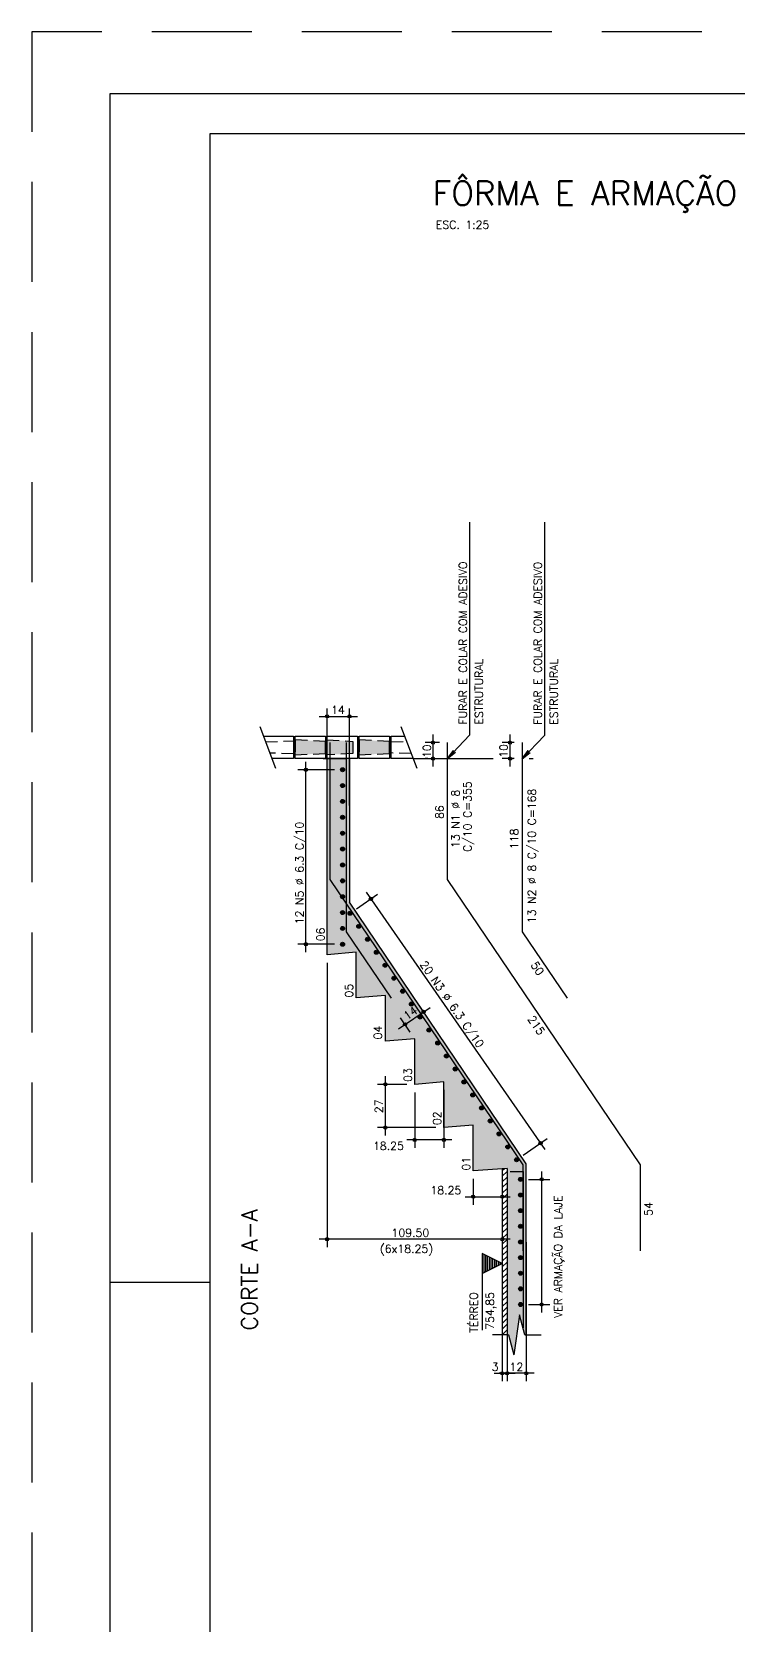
# Model space of a CAD drawing. Extents: x -1.9 to 86, y -1.6 to 60.9.
# Drawn here: x -1.95 to 15.7, y 21.14 to 60.95 of the extents above; entities that cross this region are included whole.
import ezdxf

# ---------------------------------------------------------------- set-up
doc = ezdxf.new("R2010")
doc.units = 0
doc.header["$MEASUREMENT"] = 0
for name, pattern in [('ESTILO_TQS_0001', [0.45, 0.3, -0.15]), ('ESTILO_TQS_0004', [3.3, 2, -0.4, 0.05, -0.4, 0.05, -0.4]), ('HIDDEN', [0.375, 0.25, -0.125])]:
    doc.linetypes.add(name, pattern=pattern)
doc.layers.get('0').update_dxf_attribs({"linetype": 'CONTINUOUS'})
doc.layers.get('Defpoints').update_dxf_attribs({"linetype": 'CONTINUOUS'})
for name, color, linetype in [('ARQ_FOLHA', 7, 'CONTINUOUS'), ('PENA_01', 1, 'CONTINUOUS'), ('PENA_02', 2, 'CONTINUOUS'), ('PENA_03', 3, 'CONTINUOUS'), ('PENA_04', 4, 'CONTINUOUS'), ('PENA_05', 5, 'CONTINUOUS'), ('PENA_06', 6, 'CONTINUOUS'), ('PENA_10', 253, 'CONTINUOUS'), ('PENA_11', 252, 'CONTINUOUS')]:
    doc.layers.add(name, color=color, linetype=linetype)
doc.styles.get("Standard").update_dxf_attribs({"font": 'ROMANS.SHX'})

# ---------------------------------------------------------------- blocks, each defined once
blk = doc.blocks.new('FOLHA A1 - 841 X 594')
at = {"layer": 'ARQ_FOLHA', "color": 1}
blk.add_line((-816, 297), (-841, 297), dxfattribs=at)
for points in [[(-841, 0), (0, 0), (0, 594), (-841, 594)], [(-816, 10), (-10, 10), (-10, 584), (-816, 584)]]:
    blk.add_lwpolyline(points, close=True, dxfattribs=at)
at = {"layer": 'Defpoints', "color": 8, "linetype": 'HIDDEN', "ltscale": 100}
blk.add_lwpolyline([(-860.5, 609.5), (-860.5, -15.5), (19.5, -15.5), (19.5, 609.5)], close=True, dxfattribs=at)
blk = doc.blocks.new('*U24')
blk.add_blockref('FOLHA A1 - 841 X 594', (0, 0))

msp = doc.modelspace()

# ---------------------------------------------------------------- linework, layer by layer
at = {"layer": 'PENA_01', "linetype": 'Continuous'}
for p, q in [((5.23, 43.847), (6.19, 43.847)), ((5.43, 41.667), (5.43, 44.047)), ((5.99, 41.62), (5.99, 44.047)), ((8.242, 43.192), (7.878, 43.192)), ((8.078, 42.592), (8.078, 43.392)), ((10.11, 43.192), (9.803, 43.192)), ((10.003, 42.592), (10.003, 43.392)), ((4.9, 37.951), (4.9, 42.714)), ((7.948, 42.792), (7.878, 42.792)), ((10.11, 42.792), (9.803, 42.792)), ((5.617, 42.514), (4.7, 42.514)), ((10.882, 33.02), (6.412, 39.452)), ((6.168, 39.039), (6.691, 39.402)), ((5.617, 38.151), (4.7, 38.151)), ((5.43, 37.692), (5.43, 30.582)), ((7.981, 36.258), (7.729, 36.629)), ((7.212, 36.038), (8.007, 36.576)), ((7.508, 35.958), (7.266, 36.315)), ((7.42, 34.652), (6.686, 34.652)), ((6.886, 33.372), (6.886, 34.852)), ((7.62, 34.452), (7.62, 33.064)), ((8.35, 34.512), (8.35, 33.064)), ((8.15, 33.572), (6.686, 33.572)), ((8.55, 33.264), (7.42, 33.264)), ((10.33, 32.88), (10.932, 33.298)), ((9.08, 32.292), (9.08, 31.644)), ((9.81, 32.352), (9.81, 31.644)), ((10.465, 32.277), (10.994, 32.277)), ((10.794, 28.951), (10.794, 32.477)), ((9.81, 32.043), (9.81, 30.582)), ((8.88, 31.844), (10.01, 31.844)), ((10.01, 30.782), (5.23, 30.782)), ((9.81, 30.86), (9.81, 27.232)), ((9.93, 30.86), (9.93, 27.232)), ((9.93, 30.755), (9.93, 27.232)), ((10.41, 30.709), (10.41, 27.232)), ((10.465, 29.151), (10.994, 29.151)), ((9.61, 27.432), (10.13, 27.432)), ((10.61, 27.432), (9.73, 27.432))]:
    msp.add_line(p, q, dxfattribs=at)
at = {"layer": 'PENA_01', "linetype": 'ESTILO_TQS_0004'}
msp.add_line((7.579, 42.792), (10.781, 42.792), dxfattribs=at)
at = {"layer": 'PENA_01', "linetype": 'Continuous'}
for points in [[(3.84, 43.352), (4.59, 43.352)], [(4.59, 43.352), (4.59, 42.792), (4.051, 42.792)], [(4.63, 42.792), (4.63, 43.352), (5.39, 43.352), (5.39, 42.792), (4.63, 42.792)], [(5.43, 42.792), (5.43, 43.352), (6.19, 43.352), (6.19, 42.792), (5.43, 42.792)], [(6.23, 42.792), (6.23, 43.352), (6.99, 43.352), (6.99, 42.792), (6.23, 42.792)], [(7.579, 42.792), (7.03, 42.792), (7.03, 43.352), (7.369, 43.352)]]:
    msp.add_lwpolyline(points, dxfattribs=at)
at = {"layer": 'PENA_02', "linetype": 'Continuous'}
for p, q in [((3.749, 43.596), (4.142, 42.549)), ((7.277, 43.596), (7.671, 42.549)), ((9.81, 32.495), (9.867, 32.552)), ((9.81, 32.354), (9.93, 32.474)), ((9.81, 32.213), (9.93, 32.333)), ((9.81, 32.071), (9.93, 32.191)), ((9.81, 31.93), (9.93, 32.05)), ((9.81, 31.788), (9.93, 31.908)), ((9.81, 31.647), (9.93, 31.767)), ((9.81, 31.506), (9.93, 31.626)), ((9.81, 31.364), (9.93, 31.484)), ((9.81, 31.223), (9.93, 31.343)), ((9.81, 31.081), (9.93, 31.201)), ((9.81, 30.94), (9.93, 31.06)), ((9.81, 30.798), (9.93, 30.918)), ((9.81, 30.657), (9.93, 30.777)), ((9.81, 30.516), (9.93, 30.636)), ((9.81, 30.374), (9.93, 30.494)), ((9.81, 30.233), (9.93, 30.353)), ((9.81, 30.091), (9.93, 30.211)), ((9.81, 29.95), (9.93, 30.07)), ((9.81, 29.808), (9.93, 29.928)), ((9.81, 29.667), (9.93, 29.787)), ((9.81, 29.526), (9.93, 29.646)), ((9.81, 29.384), (9.93, 29.504)), ((9.81, 29.243), (9.93, 29.363)), ((9.81, 29.101), (9.93, 29.221)), ((9.81, 28.96), (9.93, 29.08)), ((9.81, 28.819), (9.93, 28.939)), ((9.81, 28.677), (9.93, 28.797)), ((9.81, 28.536), (9.93, 28.656)), ((9.81, 28.394), (9.93, 28.514))]:
    msp.add_line(p, q, dxfattribs=at)
at = {"layer": 'PENA_02', "linetype": 'ESTILO_TQS_0001'}
for points in [[(3.892, 43.214), (4.59, 43.232)], [(4.59, 43.232), (4.59, 42.912), (4, 42.928)], [(5.39, 42.922), (5.39, 43.222), (4.63, 43.262), (4.63, 42.882), (5.39, 42.922)], [(6.07, 43.222), (6.07, 42.922), (5.43, 42.882), (5.43, 43.262), (6.07, 43.222)], [(6.99, 42.922), (6.99, 43.222), (6.23, 43.262), (6.23, 42.882), (6.99, 42.922)], [(7.532, 42.919), (7.03, 42.932), (7.03, 43.212), (7.417, 43.223)]]:
    msp.add_lwpolyline(points, dxfattribs=at)
at = {"layer": 'PENA_02', "linetype": 'Continuous'}
for centre, radius in [((5.43, 43.847), 0.04), ((5.43, 43.847), 0.02), ((5.99, 43.847), 0.04), ((5.99, 43.847), 0.02), ((8.078, 43.192), 0.04), ((8.078, 43.192), 0.02), ((10.003, 43.192), 0.04), ((10.003, 43.192), 0.02), ((8.078, 42.792), 0.04), ((8.078, 42.792), 0.02), ((10.003, 42.792), 0.04), ((10.003, 42.792), 0.02), ((4.9, 42.514), 0.0416), ((4.9, 42.514), 0.0208), ((6.526, 39.288), 0.0416), ((6.526, 39.288), 0.0208), ((4.9, 38.151), 0.0416), ((4.9, 38.151), 0.0208), ((7.842, 36.464), 0.04), ((7.842, 36.464), 0.02), ((7.378, 36.15), 0.04), ((7.378, 36.15), 0.02), ((6.886, 34.652), 0.04), ((6.886, 34.652), 0.02), ((6.886, 33.572), 0.04), ((6.886, 33.572), 0.02), ((7.62, 33.264), 0.04), ((7.62, 33.264), 0.02), ((8.35, 33.264), 0.04), ((8.35, 33.264), 0.02), ((10.768, 33.184), 0.0416), ((10.768, 33.184), 0.0208), ((10.794, 32.277), 0.04), ((10.794, 32.277), 0.02), ((9.08, 31.844), 0.04), ((9.08, 31.844), 0.02), ((9.81, 31.844), 0.04), ((9.81, 31.844), 0.02), ((5.43, 30.782), 0.04), ((5.43, 30.782), 0.02), ((9.81, 30.782), 0.04), ((9.81, 30.782), 0.02), ((10.794, 29.151), 0.04), ((10.794, 29.151), 0.02), ((9.81, 27.432), 0.04), ((9.93, 27.432), 0.04), ((9.93, 27.432), 0.04), ((10.41, 27.432), 0.04), ((9.81, 27.432), 0.02), ((9.93, 27.432), 0.02), ((9.93, 27.432), 0.02), ((10.41, 27.432), 0.02)]:
    msp.add_circle(centre, radius, dxfattribs=at)
at = {"layer": 'PENA_03', "linetype": 'Continuous'}
for p, q in [((8.442, 43.192), (8.442, 43.192)), ((10.31, 43.192), (10.31, 43.192)), ((5.331, 42.792), (5.918, 42.792)), ((5.43, 42.792), (5.918, 42.792)), ((5.43, 37.892), (5.43, 42.792)), ((5.99, 42.792), (5.99, 39.204)), ((8.148, 42.792), (8.148, 42.792)), ((10.31, 42.792), (10.31, 42.792)), ((5.817, 42.514), (5.817, 42.514)), ((5.43, 41.467), (5.43, 41.467)), ((5.99, 41.42), (5.99, 41.42)), ((10.41, 32.665), (5.99, 39.204)), ((6.004, 38.925), (6.004, 38.925)), ((6.16, 37.952), (5.43, 37.892)), ((5.43, 37.892), (5.43, 37.892)), ((5.817, 38.151), (5.817, 38.151)), ((6.16, 36.812), (6.16, 37.952)), ((6.89, 36.872), (6.16, 36.812)), ((6.89, 35.732), (6.89, 36.872)), ((8.093, 36.092), (8.093, 36.092)), ((7.62, 35.792), (6.89, 35.732)), ((7.62, 34.652), (7.62, 35.792)), ((7.62, 35.792), (7.62, 35.792)), ((8.35, 34.712), (7.62, 34.652)), ((7.62, 34.652), (7.62, 34.652)), ((7.62, 34.652), (7.62, 34.652)), ((8.35, 33.572), (8.35, 34.712)), ((8.35, 34.712), (8.35, 34.712)), ((9.08, 33.632), (8.35, 33.572)), ((8.35, 33.572), (8.35, 33.572)), ((9.08, 32.492), (9.08, 33.632)), ((10.166, 32.766), (10.166, 32.766)), ((10.41, 28.392), (10.41, 32.665)), ((9.93, 32.552), (9.08, 32.492)), ((9.08, 32.492), (9.08, 32.492)), ((9.81, 32.552), (9.81, 28.392)), ((9.81, 32.552), (9.81, 32.552)), ((9.93, 32.552), (9.93, 28.392)), ((10.265, 32.277), (10.265, 32.277)), ((9.81, 32.243), (9.81, 32.243)), ((9.81, 31.06), (9.81, 31.06)), ((9.93, 31.06), (9.93, 31.06)), ((9.93, 30.955), (9.93, 30.955)), ((10.41, 30.909), (10.41, 30.909)), ((9.31, 30.427), (9.31, 28.507)), ((9.81, 30.177), (9.31, 30.427)), ((9.354, 29.95), (9.354, 30.405)), ((9.399, 29.972), (9.399, 30.383)), ((9.443, 29.994), (9.443, 30.36)), ((9.488, 30.017), (9.488, 30.338)), ((9.533, 30.039), (9.533, 30.316)), ((9.577, 30.061), (9.577, 30.294)), ((9.622, 30.083), (9.622, 30.271)), ((9.81, 30.177), (9.31, 29.927)), ((9.666, 30.106), (9.666, 30.249)), ((9.711, 30.128), (9.711, 30.227)), ((9.756, 30.15), (9.756, 30.204)), ((10.265, 29.151), (10.265, 29.151)), ((10.239, 28.896), (10.1, 27.889)), ((10.377, 28.392), (10.239, 28.896)), ((9.962, 28.392), (9.562, 28.392)), ((9.962, 28.392), (10.1, 27.889)), ((10.377, 28.392), (10.777, 28.392))]:
    msp.add_line(p, q, dxfattribs=at)
for points in [[(8.993, 48.699), (8.993, 43.373), (8.442, 42.792), (8.589, 42.995), (8.442, 42.792), (8.636, 42.95)], [(10.862, 48.695), (10.862, 43.369), (10.31, 42.788), (10.457, 42.991), (10.31, 42.788), (10.505, 42.946)], [(9.31, 29.927), (9.81, 30.177), (9.31, 30.427), (9.31, 29.927)]]:
    msp.add_lwpolyline(points, dxfattribs=at)
for centre in [(5.817, 42.514), (5.817, 42.117), (5.817, 41.721), (5.817, 41.324), (5.817, 40.927), (5.817, 40.531), (5.817, 40.134), (5.817, 39.737), (5.817, 39.341), (5.817, 38.944), (6.004, 38.925), (6.223, 38.601), (5.817, 38.547), (6.442, 38.277), (5.817, 38.151), (6.661, 37.952), (6.88, 37.628), (7.099, 37.304), (7.318, 36.98), (7.537, 36.656), (7.756, 36.332), (7.975, 36.007), (8.194, 35.683), (8.414, 35.359), (8.633, 35.035), (8.852, 34.711), (9.071, 34.387), (9.29, 34.062), (9.509, 33.738), (9.728, 33.414), (9.947, 33.09), (10.166, 32.766), (10.265, 32.277), (10.265, 31.886), (10.265, 31.496), (10.265, 31.105), (10.265, 30.714), (10.265, 30.323), (10.265, 29.933), (10.265, 29.542), (10.265, 29.151)]:
    msp.add_circle(centre, 0.05, dxfattribs=at)
for points in [[(5.867, 42.514), (5.792, 42.557), (5.77, 42.531)], [(5.867, 42.514), (5.77, 42.531), (5.77, 42.497)], [(5.867, 42.514), (5.77, 42.497), (5.792, 42.471)], [(5.867, 42.514), (5.826, 42.563), (5.792, 42.557)], [(5.867, 42.514), (5.792, 42.471), (5.826, 42.465)], [(5.867, 42.514), (5.855, 42.546), (5.826, 42.563)], [(5.867, 42.514), (5.826, 42.465), (5.855, 42.482)], [(5.867, 42.514), (5.855, 42.482), (5.867, 42.514)], [(5.867, 42.117), (5.792, 42.161), (5.77, 42.135)], [(5.867, 42.117), (5.77, 42.135), (5.77, 42.1)], [(5.867, 42.117), (5.77, 42.1), (5.792, 42.074)], [(5.867, 42.117), (5.826, 42.167), (5.792, 42.161)], [(5.867, 42.117), (5.792, 42.074), (5.826, 42.068)], [(5.867, 42.117), (5.855, 42.15), (5.826, 42.167)], [(5.867, 42.117), (5.826, 42.068), (5.855, 42.085)], [(5.867, 42.117), (5.855, 42.085), (5.867, 42.117)], [(5.867, 41.721), (5.792, 41.764), (5.77, 41.738)], [(5.867, 41.721), (5.77, 41.738), (5.77, 41.704)], [(5.867, 41.721), (5.77, 41.704), (5.792, 41.677)], [(5.867, 41.721), (5.826, 41.77), (5.792, 41.764)], [(5.867, 41.721), (5.792, 41.677), (5.826, 41.672)], [(5.867, 41.721), (5.855, 41.753), (5.826, 41.77)], [(5.867, 41.721), (5.826, 41.672), (5.855, 41.689)], [(5.867, 41.721), (5.855, 41.689), (5.867, 41.721)], [(5.867, 41.324), (5.792, 41.367), (5.77, 41.341)], [(5.867, 41.324), (5.77, 41.341), (5.77, 41.307)], [(5.867, 41.324), (5.77, 41.307), (5.792, 41.281)], [(5.867, 41.324), (5.826, 41.373), (5.792, 41.367)], [(5.867, 41.324), (5.792, 41.281), (5.826, 41.275)], [(5.867, 41.324), (5.855, 41.356), (5.826, 41.373)], [(5.867, 41.324), (5.826, 41.275), (5.855, 41.292)], [(5.867, 41.324), (5.855, 41.292), (5.867, 41.324)], [(5.867, 40.927), (5.792, 40.971), (5.77, 40.945)], [(5.867, 40.927), (5.77, 40.945), (5.77, 40.91)], [(5.867, 40.927), (5.77, 40.91), (5.792, 40.884)], [(5.867, 40.927), (5.826, 40.977), (5.792, 40.971)], [(5.867, 40.927), (5.792, 40.884), (5.826, 40.878)], [(5.867, 40.927), (5.855, 40.96), (5.826, 40.977)], [(5.867, 40.927), (5.826, 40.878), (5.855, 40.895)], [(5.867, 40.927), (5.855, 40.895), (5.867, 40.927)], [(5.867, 40.531), (5.792, 40.574), (5.77, 40.548)], [(5.867, 40.531), (5.77, 40.548), (5.77, 40.514)], [(5.867, 40.531), (5.77, 40.514), (5.792, 40.487)], [(5.867, 40.531), (5.826, 40.58), (5.792, 40.574)], [(5.867, 40.531), (5.792, 40.487), (5.826, 40.482)], [(5.867, 40.531), (5.855, 40.563), (5.826, 40.58)], [(5.867, 40.531), (5.826, 40.482), (5.855, 40.499)], [(5.867, 40.531), (5.855, 40.499), (5.867, 40.531)], [(5.867, 40.134), (5.792, 40.177), (5.77, 40.151)], [(5.867, 40.134), (5.77, 40.151), (5.77, 40.117)], [(5.867, 40.134), (5.77, 40.117), (5.792, 40.091)], [(5.867, 40.134), (5.826, 40.183), (5.792, 40.177)], [(5.867, 40.134), (5.792, 40.091), (5.826, 40.085)], [(5.867, 40.134), (5.855, 40.166), (5.826, 40.183)], [(5.867, 40.134), (5.826, 40.085), (5.855, 40.102)], [(5.867, 40.134), (5.855, 40.102), (5.867, 40.134)], [(5.867, 39.737), (5.792, 39.781), (5.77, 39.755)], [(5.867, 39.737), (5.77, 39.755), (5.77, 39.72)], [(5.867, 39.737), (5.77, 39.72), (5.792, 39.694)], [(5.867, 39.737), (5.826, 39.787), (5.792, 39.781)], [(5.867, 39.737), (5.792, 39.694), (5.826, 39.688)], [(5.867, 39.737), (5.855, 39.77), (5.826, 39.787)], [(5.867, 39.737), (5.826, 39.688), (5.855, 39.705)], [(5.867, 39.737), (5.855, 39.705), (5.867, 39.737)], [(5.867, 39.341), (5.792, 39.384), (5.77, 39.358)], [(5.867, 39.341), (5.77, 39.358), (5.77, 39.324)], [(5.867, 39.341), (5.77, 39.324), (5.792, 39.297)], [(5.867, 39.341), (5.826, 39.39), (5.792, 39.384)], [(5.867, 39.341), (5.792, 39.297), (5.826, 39.292)], [(5.867, 39.341), (5.855, 39.373), (5.826, 39.39)], [(5.867, 39.341), (5.826, 39.292), (5.855, 39.309)], [(5.867, 39.341), (5.855, 39.309), (5.867, 39.341)], [(5.867, 38.944), (5.792, 38.987), (5.77, 38.961)], [(5.867, 38.944), (5.77, 38.961), (5.77, 38.927)], [(5.867, 38.944), (5.77, 38.927), (5.792, 38.901)], [(5.867, 38.944), (5.826, 38.993), (5.792, 38.987)], [(5.867, 38.944), (5.792, 38.901), (5.826, 38.895)], [(5.867, 38.944), (5.855, 38.976), (5.826, 38.993)], [(5.867, 38.944), (5.826, 38.895), (5.855, 38.912)], [(5.867, 38.944), (5.855, 38.912), (5.867, 38.944)], [(6.054, 38.925), (5.979, 38.968), (5.957, 38.942)], [(6.054, 38.925), (5.957, 38.942), (5.957, 38.908)], [(6.054, 38.925), (5.957, 38.908), (5.979, 38.882)], [(6.054, 38.925), (6.012, 38.974), (5.979, 38.968)], [(6.054, 38.925), (5.979, 38.882), (6.012, 38.876)], [(6.054, 38.925), (6.042, 38.957), (6.012, 38.974)], [(6.054, 38.925), (6.012, 38.876), (6.042, 38.893)], [(6.054, 38.925), (6.042, 38.893), (6.054, 38.925)], [(6.273, 38.601), (6.198, 38.644), (6.176, 38.618)], [(6.273, 38.601), (6.176, 38.618), (6.176, 38.584)], [(6.273, 38.601), (6.231, 38.65), (6.198, 38.644)], [(6.273, 38.601), (6.261, 38.633), (6.231, 38.65)], [(5.867, 38.547), (5.792, 38.591), (5.77, 38.565)], [(5.867, 38.547), (5.77, 38.565), (5.77, 38.53)], [(5.867, 38.547), (5.77, 38.53), (5.792, 38.504)], [(5.867, 38.547), (5.826, 38.597), (5.792, 38.591)], [(5.867, 38.547), (5.792, 38.504), (5.826, 38.498)], [(5.867, 38.547), (5.855, 38.58), (5.826, 38.597)], [(5.867, 38.547), (5.826, 38.498), (5.855, 38.515)], [(5.867, 38.547), (5.855, 38.515), (5.867, 38.547)], [(6.273, 38.601), (6.176, 38.584), (6.198, 38.557)], [(6.273, 38.601), (6.198, 38.557), (6.231, 38.551)], [(6.273, 38.601), (6.231, 38.551), (6.261, 38.569)], [(6.273, 38.601), (6.261, 38.569), (6.273, 38.601)], [(6.492, 38.277), (6.417, 38.32), (6.395, 38.294)], [(6.492, 38.277), (6.395, 38.294), (6.395, 38.259)], [(6.492, 38.277), (6.395, 38.259), (6.417, 38.233)], [(6.492, 38.277), (6.45, 38.326), (6.417, 38.32)], [(6.492, 38.277), (6.417, 38.233), (6.45, 38.227)], [(6.492, 38.277), (6.48, 38.309), (6.45, 38.326)], [(6.492, 38.277), (6.45, 38.227), (6.48, 38.244)], [(6.492, 38.277), (6.48, 38.244), (6.492, 38.277)], [(5.867, 38.151), (5.792, 38.194), (5.77, 38.168)], [(5.867, 38.151), (5.77, 38.168), (5.77, 38.134)], [(5.867, 38.151), (5.77, 38.134), (5.792, 38.107)], [(5.867, 38.151), (5.826, 38.2), (5.792, 38.194)], [(5.867, 38.151), (5.792, 38.107), (5.826, 38.102)], [(5.867, 38.151), (5.855, 38.183), (5.826, 38.2)], [(5.867, 38.151), (5.826, 38.102), (5.855, 38.119)], [(5.867, 38.151), (5.855, 38.119), (5.867, 38.151)], [(6.711, 37.952), (6.636, 37.996), (6.614, 37.969)], [(6.711, 37.952), (6.614, 37.969), (6.614, 37.935)], [(6.711, 37.952), (6.614, 37.935), (6.636, 37.909)], [(6.711, 37.952), (6.669, 38.002), (6.636, 37.996)], [(6.711, 37.952), (6.636, 37.909), (6.669, 37.903)], [(6.711, 37.952), (6.699, 37.984), (6.669, 38.002)], [(6.711, 37.952), (6.669, 37.903), (6.699, 37.92)], [(6.711, 37.952), (6.699, 37.92), (6.711, 37.952)], [(6.93, 37.628), (6.855, 37.671), (6.833, 37.645)], [(6.93, 37.628), (6.833, 37.645), (6.833, 37.611)], [(6.93, 37.628), (6.833, 37.611), (6.855, 37.585)], [(6.93, 37.628), (6.889, 37.677), (6.855, 37.671)], [(6.93, 37.628), (6.855, 37.585), (6.889, 37.579)], [(6.93, 37.628), (6.918, 37.66), (6.889, 37.677)], [(6.93, 37.628), (6.889, 37.579), (6.918, 37.596)], [(6.93, 37.628), (6.918, 37.596), (6.93, 37.628)], [(7.149, 37.304), (7.074, 37.347), (7.052, 37.321)], [(7.149, 37.304), (7.052, 37.321), (7.052, 37.287)], [(7.149, 37.304), (7.052, 37.287), (7.074, 37.261)], [(7.149, 37.304), (7.108, 37.353), (7.074, 37.347)], [(7.149, 37.304), (7.074, 37.261), (7.108, 37.255)], [(7.149, 37.304), (7.137, 37.336), (7.108, 37.353)], [(7.149, 37.304), (7.108, 37.255), (7.137, 37.272)], [(7.149, 37.304), (7.137, 37.272), (7.149, 37.304)], [(7.368, 36.98), (7.327, 37.029), (7.293, 37.023)], [(7.368, 36.98), (7.356, 37.012), (7.327, 37.029)], [(7.368, 36.98), (7.293, 37.023), (7.271, 36.997)], [(7.368, 36.98), (7.271, 36.997), (7.271, 36.963)], [(7.368, 36.98), (7.271, 36.963), (7.293, 36.937)], [(7.368, 36.98), (7.293, 36.937), (7.327, 36.931)], [(7.368, 36.98), (7.327, 36.931), (7.356, 36.948)], [(7.368, 36.98), (7.356, 36.948), (7.368, 36.98)], [(7.587, 36.656), (7.512, 36.699), (7.49, 36.673)], [(7.587, 36.656), (7.49, 36.673), (7.49, 36.639)], [(7.587, 36.656), (7.49, 36.639), (7.512, 36.612)], [(7.587, 36.656), (7.546, 36.705), (7.512, 36.699)], [(7.587, 36.656), (7.512, 36.612), (7.546, 36.606)], [(7.587, 36.656), (7.575, 36.688), (7.546, 36.705)], [(7.587, 36.656), (7.546, 36.606), (7.575, 36.624)], [(7.587, 36.656), (7.575, 36.624), (7.587, 36.656)], [(7.806, 36.332), (7.731, 36.375), (7.709, 36.349)], [(7.806, 36.332), (7.709, 36.349), (7.709, 36.314)], [(7.806, 36.332), (7.709, 36.314), (7.731, 36.288)], [(7.806, 36.332), (7.765, 36.381), (7.731, 36.375)], [(7.806, 36.332), (7.731, 36.288), (7.765, 36.282)], [(7.806, 36.332), (7.795, 36.364), (7.765, 36.381)], [(7.806, 36.332), (7.765, 36.282), (7.795, 36.299)], [(7.806, 36.332), (7.795, 36.299), (7.806, 36.332)], [(8.025, 36.007), (7.95, 36.051), (7.928, 36.025)], [(8.025, 36.007), (7.928, 36.025), (7.928, 35.99)], [(8.025, 36.007), (7.928, 35.99), (7.95, 35.964)], [(8.025, 36.007), (7.984, 36.057), (7.95, 36.051)], [(8.025, 36.007), (7.95, 35.964), (7.984, 35.958)], [(8.025, 36.007), (8.014, 36.04), (7.984, 36.057)], [(8.025, 36.007), (7.984, 35.958), (8.014, 35.975)], [(8.025, 36.007), (8.014, 35.975), (8.025, 36.007)], [(8.244, 35.683), (8.169, 35.727), (8.147, 35.7)], [(8.244, 35.683), (8.147, 35.7), (8.147, 35.666)], [(8.244, 35.683), (8.147, 35.666), (8.169, 35.64)], [(8.244, 35.683), (8.203, 35.733), (8.169, 35.727)], [(8.244, 35.683), (8.169, 35.64), (8.203, 35.634)], [(8.244, 35.683), (8.233, 35.715), (8.203, 35.733)], [(8.244, 35.683), (8.203, 35.634), (8.233, 35.651)], [(8.244, 35.683), (8.233, 35.651), (8.244, 35.683)], [(8.464, 35.359), (8.389, 35.402), (8.367, 35.376)], [(8.464, 35.359), (8.367, 35.376), (8.367, 35.342)], [(8.464, 35.359), (8.367, 35.342), (8.389, 35.316)], [(8.464, 35.359), (8.422, 35.408), (8.389, 35.402)], [(8.464, 35.359), (8.389, 35.316), (8.422, 35.31)], [(8.464, 35.359), (8.452, 35.391), (8.422, 35.408)], [(8.464, 35.359), (8.422, 35.31), (8.452, 35.327)], [(8.464, 35.359), (8.452, 35.327), (8.464, 35.359)], [(8.683, 35.035), (8.608, 35.078), (8.586, 35.052)], [(8.683, 35.035), (8.586, 35.052), (8.586, 35.018)], [(8.683, 35.035), (8.586, 35.018), (8.608, 34.992)], [(8.683, 35.035), (8.641, 35.084), (8.608, 35.078)], [(8.683, 35.035), (8.608, 34.992), (8.641, 34.986)], [(8.683, 35.035), (8.671, 35.067), (8.641, 35.084)], [(8.683, 35.035), (8.641, 34.986), (8.671, 35.003)], [(8.683, 35.035), (8.671, 35.003), (8.683, 35.035)], [(8.902, 34.711), (8.827, 34.754), (8.805, 34.728)], [(8.902, 34.711), (8.805, 34.728), (8.805, 34.694)], [(8.902, 34.711), (8.805, 34.694), (8.827, 34.667)], [(8.902, 34.711), (8.86, 34.76), (8.827, 34.754)], [(8.902, 34.711), (8.827, 34.667), (8.86, 34.662)], [(8.902, 34.711), (8.89, 34.743), (8.86, 34.76)], [(8.902, 34.711), (8.86, 34.662), (8.89, 34.679)], [(8.902, 34.711), (8.89, 34.679), (8.902, 34.711)], [(9.121, 34.387), (9.046, 34.43), (9.024, 34.404)], [(9.121, 34.387), (9.024, 34.404), (9.024, 34.37)], [(9.121, 34.387), (9.024, 34.37), (9.046, 34.343)], [(9.121, 34.387), (9.079, 34.436), (9.046, 34.43)], [(9.121, 34.387), (9.046, 34.343), (9.079, 34.337)], [(9.121, 34.387), (9.109, 34.419), (9.079, 34.436)], [(9.121, 34.387), (9.079, 34.337), (9.109, 34.355)], [(9.121, 34.387), (9.109, 34.355), (9.121, 34.387)], [(9.34, 34.062), (9.265, 34.106), (9.243, 34.08)], [(9.34, 34.062), (9.243, 34.08), (9.243, 34.045)], [(9.34, 34.062), (9.243, 34.045), (9.265, 34.019)], [(9.34, 34.062), (9.299, 34.112), (9.265, 34.106)], [(9.34, 34.062), (9.265, 34.019), (9.299, 34.013)], [(9.34, 34.062), (9.328, 34.095), (9.299, 34.112)], [(9.34, 34.062), (9.299, 34.013), (9.328, 34.03)], [(9.34, 34.062), (9.328, 34.03), (9.34, 34.062)], [(9.559, 33.738), (9.484, 33.782), (9.462, 33.755)], [(9.559, 33.738), (9.462, 33.755), (9.462, 33.721)], [(9.559, 33.738), (9.462, 33.721), (9.484, 33.695)], [(9.559, 33.738), (9.518, 33.788), (9.484, 33.782)], [(9.559, 33.738), (9.484, 33.695), (9.518, 33.689)], [(9.559, 33.738), (9.547, 33.77), (9.518, 33.788)], [(9.559, 33.738), (9.518, 33.689), (9.547, 33.706)], [(9.559, 33.738), (9.547, 33.706), (9.559, 33.738)], [(9.778, 33.414), (9.703, 33.457), (9.681, 33.431)], [(9.778, 33.414), (9.737, 33.463), (9.703, 33.457)], [(9.778, 33.414), (9.766, 33.446), (9.737, 33.463)], [(9.778, 33.414), (9.681, 33.431), (9.681, 33.397)], [(9.778, 33.414), (9.681, 33.397), (9.703, 33.371)], [(9.778, 33.414), (9.703, 33.371), (9.737, 33.365)], [(9.778, 33.414), (9.737, 33.365), (9.766, 33.382)], [(9.778, 33.414), (9.766, 33.382), (9.778, 33.414)], [(9.997, 33.09), (9.922, 33.133), (9.9, 33.107)], [(9.997, 33.09), (9.9, 33.107), (9.9, 33.073)], [(9.997, 33.09), (9.9, 33.073), (9.922, 33.047)], [(9.997, 33.09), (9.956, 33.139), (9.922, 33.133)], [(9.997, 33.09), (9.922, 33.047), (9.956, 33.041)], [(9.997, 33.09), (9.985, 33.122), (9.956, 33.139)], [(9.997, 33.09), (9.956, 33.041), (9.985, 33.058)], [(9.997, 33.09), (9.985, 33.058), (9.997, 33.09)], [(10.216, 32.766), (10.141, 32.809), (10.119, 32.783)], [(10.216, 32.766), (10.119, 32.783), (10.119, 32.749)], [(10.216, 32.766), (10.119, 32.749), (10.141, 32.723)], [(10.216, 32.766), (10.175, 32.815), (10.141, 32.809)], [(10.216, 32.766), (10.141, 32.723), (10.175, 32.717)], [(10.216, 32.766), (10.205, 32.798), (10.175, 32.815)], [(10.216, 32.766), (10.175, 32.717), (10.205, 32.734)], [(10.216, 32.766), (10.205, 32.734), (10.216, 32.766)], [(10.315, 32.277), (10.24, 32.32), (10.218, 32.294)], [(10.315, 32.277), (10.218, 32.294), (10.218, 32.26)], [(10.315, 32.277), (10.218, 32.26), (10.24, 32.234)], [(10.315, 32.277), (10.273, 32.326), (10.24, 32.32)], [(10.315, 32.277), (10.24, 32.234), (10.273, 32.228)], [(10.315, 32.277), (10.303, 32.309), (10.273, 32.326)], [(10.315, 32.277), (10.273, 32.228), (10.303, 32.245)], [(10.315, 32.277), (10.303, 32.245), (10.315, 32.277)], [(10.315, 31.886), (10.24, 31.93), (10.218, 31.903)], [(10.315, 31.886), (10.218, 31.903), (10.218, 31.869)], [(10.315, 31.886), (10.218, 31.869), (10.24, 31.843)], [(10.315, 31.886), (10.273, 31.936), (10.24, 31.93)], [(10.315, 31.886), (10.24, 31.843), (10.273, 31.837)], [(10.315, 31.886), (10.303, 31.918), (10.273, 31.936)], [(10.315, 31.886), (10.273, 31.837), (10.303, 31.854)], [(10.315, 31.886), (10.303, 31.854), (10.315, 31.886)], [(10.315, 31.496), (10.24, 31.539), (10.218, 31.513)], [(10.315, 31.496), (10.218, 31.513), (10.218, 31.478)], [(10.315, 31.496), (10.218, 31.478), (10.24, 31.452)], [(10.315, 31.496), (10.273, 31.545), (10.24, 31.539)], [(10.315, 31.496), (10.24, 31.452), (10.273, 31.446)], [(10.315, 31.496), (10.303, 31.528), (10.273, 31.545)], [(10.315, 31.496), (10.273, 31.446), (10.303, 31.463)], [(10.315, 31.496), (10.303, 31.463), (10.315, 31.496)], [(10.315, 31.105), (10.24, 31.148), (10.218, 31.122)], [(10.315, 31.105), (10.218, 31.122), (10.218, 31.088)], [(10.315, 31.105), (10.218, 31.088), (10.24, 31.062)], [(10.315, 31.105), (10.273, 31.154), (10.24, 31.148)], [(10.315, 31.105), (10.24, 31.062), (10.273, 31.056)], [(10.315, 31.105), (10.303, 31.137), (10.273, 31.154)], [(10.315, 31.105), (10.273, 31.056), (10.303, 31.073)], [(10.315, 31.105), (10.303, 31.073), (10.315, 31.105)], [(10.315, 30.714), (10.24, 30.757), (10.218, 30.731)], [(10.315, 30.714), (10.218, 30.731), (10.218, 30.697)], [(10.315, 30.714), (10.218, 30.697), (10.24, 30.671)], [(10.315, 30.714), (10.273, 30.763), (10.24, 30.757)], [(10.315, 30.714), (10.24, 30.671), (10.273, 30.665)], [(10.315, 30.714), (10.303, 30.746), (10.273, 30.763)], [(10.315, 30.714), (10.273, 30.665), (10.303, 30.682)], [(10.315, 30.714), (10.303, 30.682), (10.315, 30.714)], [(10.315, 30.323), (10.24, 30.367), (10.218, 30.34)], [(10.315, 30.323), (10.218, 30.34), (10.218, 30.306)], [(10.315, 30.323), (10.218, 30.306), (10.24, 30.28)], [(10.315, 30.323), (10.273, 30.373), (10.24, 30.367)], [(10.315, 30.323), (10.24, 30.28), (10.273, 30.274)], [(10.315, 30.323), (10.303, 30.355), (10.273, 30.373)], [(10.315, 30.323), (10.273, 30.274), (10.303, 30.291)], [(10.315, 30.323), (10.303, 30.291), (10.315, 30.323)], [(10.315, 29.933), (10.24, 29.976), (10.218, 29.95)], [(10.315, 29.933), (10.218, 29.95), (10.218, 29.915)], [(10.315, 29.933), (10.218, 29.915), (10.24, 29.889)], [(10.315, 29.933), (10.273, 29.982), (10.24, 29.976)], [(10.315, 29.933), (10.24, 29.889), (10.273, 29.883)], [(10.315, 29.933), (10.303, 29.965), (10.273, 29.982)], [(10.315, 29.933), (10.273, 29.883), (10.303, 29.9)], [(10.315, 29.933), (10.303, 29.9), (10.315, 29.933)], [(10.315, 29.542), (10.24, 29.585), (10.218, 29.559)], [(10.315, 29.542), (10.218, 29.559), (10.218, 29.525)], [(10.315, 29.542), (10.218, 29.525), (10.24, 29.499)], [(10.315, 29.542), (10.273, 29.591), (10.24, 29.585)], [(10.315, 29.542), (10.24, 29.499), (10.273, 29.493)], [(10.315, 29.542), (10.303, 29.574), (10.273, 29.591)], [(10.315, 29.542), (10.273, 29.493), (10.303, 29.51)], [(10.315, 29.542), (10.303, 29.51), (10.315, 29.542)], [(10.315, 29.151), (10.24, 29.194), (10.218, 29.168)], [(10.315, 29.151), (10.218, 29.168), (10.218, 29.134)], [(10.315, 29.151), (10.218, 29.134), (10.24, 29.108)], [(10.315, 29.151), (10.273, 29.2), (10.24, 29.194)], [(10.315, 29.151), (10.24, 29.108), (10.273, 29.102)], [(10.315, 29.151), (10.303, 29.183), (10.273, 29.2)], [(10.315, 29.151), (10.273, 29.102), (10.303, 29.119)], [(10.315, 29.151), (10.303, 29.119), (10.315, 29.151)]]:
    msp.add_solid(points, dxfattribs=at)
at = {"layer": 'PENA_04', "linetype": 'Continuous'}
for p, q in [((5.51, 39.772), (5.51, 43.192)), ((5.91, 43.192), (5.91, 38.465)), ((10.33, 32.64), (5.51, 39.772)), ((5.91, 38.465), (7.03, 36.808)), ((10.33, 30.492), (10.33, 32.64))]:
    msp.add_line(p, q, dxfattribs=at)
msp.add_lwpolyline([(10.01, 32.472), (10.33, 32.472), (10.33, 28.565)], dxfattribs=at)
at = {"layer": 'PENA_05', "linetype": 'Continuous'}
for p, q in [((8.442, 39.772), (8.442, 43.192)), ((10.31, 43.192), (10.31, 38.465)), ((13.262, 32.64), (8.442, 39.772)), ((10.31, 38.465), (11.43, 36.808)), ((13.262, 30.492), (13.262, 32.64))]:
    msp.add_line(p, q, dxfattribs=at)
at = {"layer": 'PENA_10', "linetype": 'Continuous'}
for points in [[(5.43, 43.262), (6.07, 43.222), (6.07, 42.922)], [(5.43, 43.262), (6.07, 42.922), (5.43, 42.882)], [(5.43, 43.262), (5.43, 42.882), (5.43, 43.262)], [(5.99, 42.792), (5.43, 37.892), (5.43, 42.792)], [(5.99, 39.204), (5.43, 37.892), (5.99, 42.792)], [(5.99, 39.204), (6.16, 37.952), (5.43, 37.892)], [(10.41, 32.665), (6.16, 37.952), (5.99, 39.204)], [(10.41, 32.665), (6.89, 36.872), (6.16, 37.952)], [(6.16, 37.952), (6.89, 36.872), (6.16, 36.812)], [(7.62, 35.792), (6.89, 36.872), (10.41, 32.665)], [(7.62, 35.792), (6.89, 35.732), (6.89, 36.872)], [(7.62, 34.652), (7.62, 35.792), (8.35, 34.712)], [(7.62, 35.792), (10.41, 32.665), (8.35, 34.712)], [(8.35, 34.712), (10.41, 32.665), (9.08, 33.632)], [(8.35, 34.712), (9.08, 33.632), (8.35, 33.572)], [(10.41, 32.665), (9.93, 32.552), (9.08, 33.632)], [(9.08, 33.632), (9.93, 32.552), (9.08, 32.492)], [(9.962, 28.392), (9.93, 32.552), (10.41, 32.665)], [(9.962, 28.392), (10.41, 32.665), (10.1, 27.889)], [(10.1, 27.889), (10.41, 32.665), (10.239, 28.896)], [(10.239, 28.896), (10.41, 32.665), (10.377, 28.392)], [(10.41, 32.665), (10.41, 28.392), (10.377, 28.392)], [(9.93, 28.392), (9.93, 32.552), (9.962, 28.392)]]:
    msp.add_solid(points, dxfattribs=at)
at = {"layer": 'PENA_11', "linetype": 'Continuous'}
for points in [[(5.39, 42.922), (5.39, 43.222), (4.63, 43.262)], [(5.39, 42.922), (4.63, 43.262), (4.63, 42.882)], [(6.07, 43.222), (5.43, 42.882), (5.43, 43.262)], [(6.07, 43.222), (5.43, 43.262), (6.07, 43.222)], [(6.07, 43.222), (6.07, 42.922), (5.43, 42.882)], [(6.99, 42.922), (6.99, 43.222), (6.23, 43.262)], [(6.99, 42.922), (6.23, 43.262), (6.23, 42.882)], [(5.39, 42.922), (4.63, 42.882), (5.39, 42.922)], [(6.99, 42.922), (6.23, 42.882), (6.99, 42.922)]]:
    msp.add_solid(points, dxfattribs=at)

# ---------------------------------------------------------------- block references
at = {"xscale": 0.09999999999999938, "yscale": 0.09999999999999938, "zscale": 0.09999999999999938}
msp.add_blockref('*U24', (84.1, 0), dxfattribs=at)

# ---------------------------------------------------------------- texts
at = {"layer": 'PENA_03', "linetype": 'Continuous'}
for s, p in [('ESC. 1:25', (8.148, 56.031)), ('14', (5.53, 43.907)), ('18.25', (6.577, 33.014)), ('18.25', (8.013, 31.904)), ('(6x18.25)', (6.751, 30.443)), ('109.50', (7.04, 30.842)), ('3', (9.543, 27.492)), ('12', (9.99, 27.492))]:
    msp.add_text(s, height=0.2, dxfattribs=at).set_placement(p)
for s, rotation, p in [('FURAR E COLAR COM ADESIVO', 90, (8.927, 43.642)), ('FURAR E COLAR COM ADESIVO', 90, (10.795, 43.638)), ('ESTRUTURAL', 90, (9.327, 43.642)), ('ESTRUTURAL', 90, (11.195, 43.638)), ('10', 90, (8.027, 42.805)), ('10', 90, (9.943, 42.812)), ('13 N1 %%c 8', 90, (8.74, 40.558)), ('C/10 C=355', 90, (9.04, 40.458)), ('13 N2 %%c 8 C/10 C=168', 90, (10.647, 38.68)), ('86', 90, (8.342, 41.282)), ('12 N5 %%c 6.3 C/10', 90, (4.84, 38.652)), ('118', 90, (10.21, 40.529)), ('06', 90, (5.365, 38.225)), ('20 N3 %%c 6.3 C/10', 304.791, (7.738, 37.65)), ('50', 304.0558, (10.51, 37.634)), ('05', 90, (6.078, 36.822)), ('14', 34.0985, (7.427, 36.255)), ('215', 304.0541, (10.435, 36.286)), ('04', 90, (6.8, 35.774)), ('03', 90, (7.55, 34.714)), ('27', 90, (6.826, 33.932)), ('02', 90, (8.28, 33.634)), ('01', 90, (9.006, 32.498)), ('VER ARMAÇÃO DA LAJE', 90, (11.302, 28.814)), ('54', 90, (13.562, 31.366))]:
    msp.add_text(s, height=0.2, rotation=rotation, dxfattribs=at).set_placement(p)
at = {"layer": 'PENA_04', "linetype": 'Continuous'}
for s, p in [('TÉRREO', (9.194, 28.446)), ('754,85', (9.601, 28.519))]:
    msp.add_text(s, height=0.2, rotation=90, dxfattribs=at).set_placement(p)
at = {"layer": 'PENA_05', "linetype": 'Continuous'}
msp.add_text('CORTE A-A', height=0.4, rotation=90, dxfattribs=at).set_placement((3.688, 28.502))
at = {"layer": 'PENA_06', "linetype": 'Continuous'}
msp.add_text('FÔRMA E ARMAÇÃO DA ESCADA DO TÉRREO AO 1o PAV.', height=0.6, dxfattribs=at).set_placement((8.071, 56.616))

doc.saveas('drawing.dxf')
